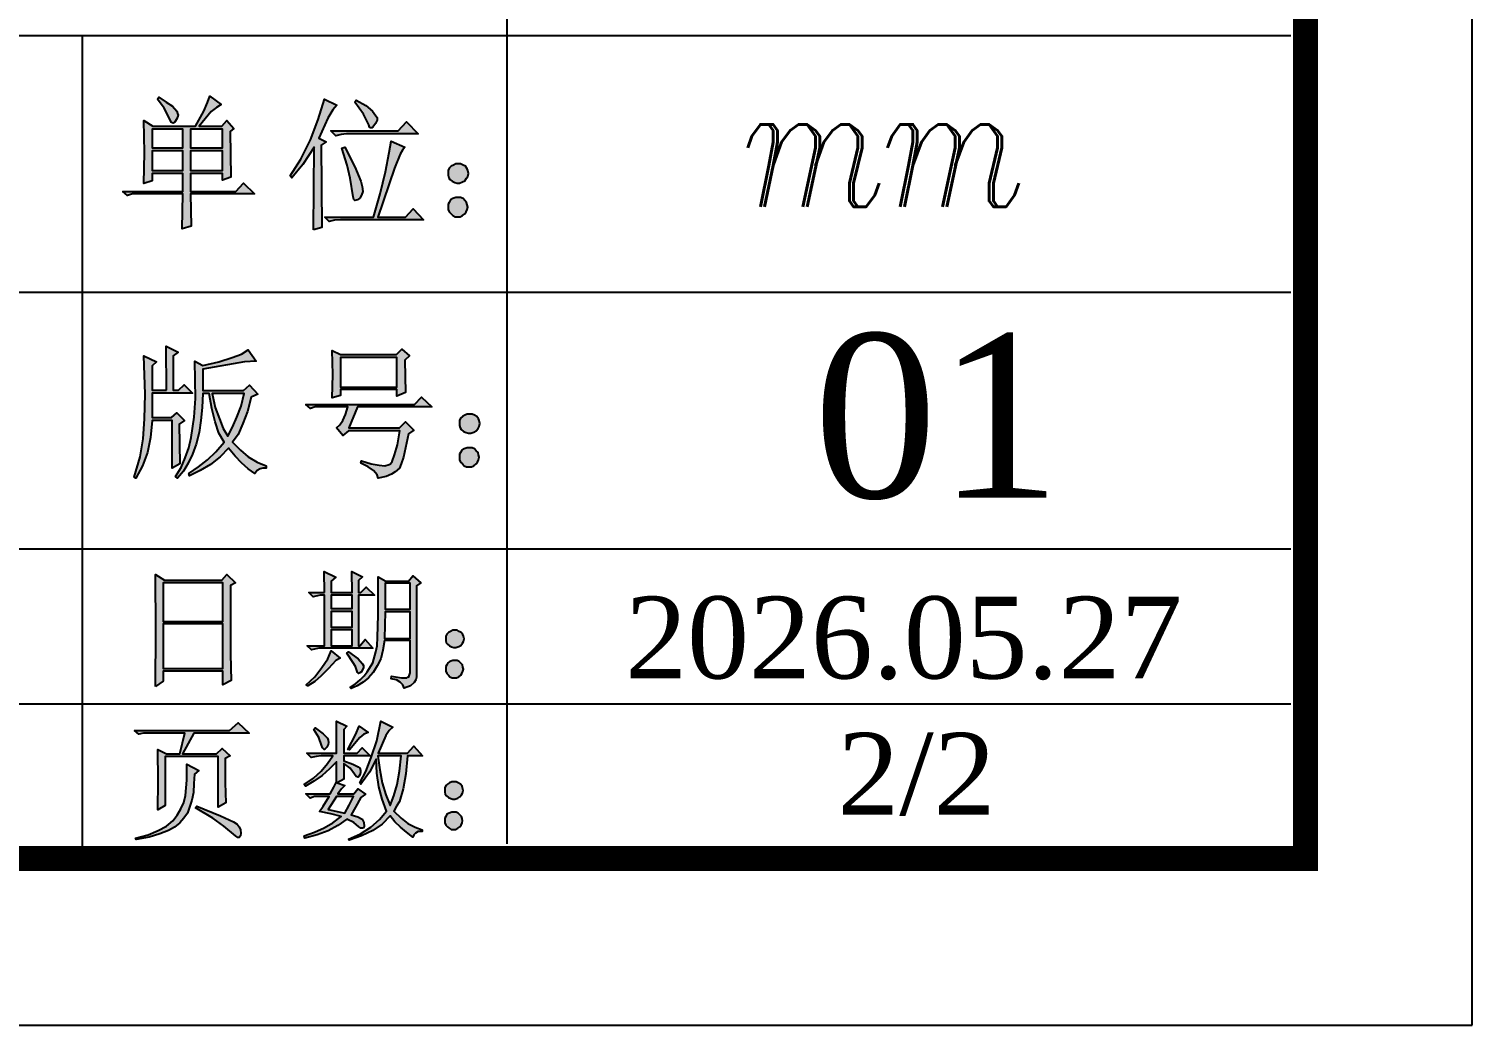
# Model space of a CAD drawing. Header units: inches. Extents: x 782 to 1065, y -130 to 27.
# Drawn here: x 1049.85 to 1064.74, y -129.82 to -119.54 of the extents above; entities that cross this region are included whole.
import ezdxf

# ---------------------------------------------------------------- set-up
doc = ezdxf.new("R2010")
doc.units = ezdxf.units.IN
doc.header["$LTSCALE"] = 3
doc.header["$MEASUREMENT"] = 0
doc.layers.add('K', color=92, linetype='Continuous')
doc.styles.add('ITALICC', font='italicc', dxfattribs={"width": 0.8, "height": 1})
doc.styles.get("Standard").update_dxf_attribs({"font": 'romant.shx'})

msp = doc.modelspace()

# ---------------------------------------------------------------- hatches: boundary and pattern name
at = {"layer": 'K'}
h = msp.add_hatch(color=256, dxfattribs=at)
h.paths.add_polyline_path([(1051.176, -120.266), (1051.189, -120.247), (1051.263, -120.297), (1051.331, -120.34), (1051.375, -120.39), (1051.381, -120.415), (1051.387, -120.433), (1051.375, -120.47), (1051.35, -120.508), (1051.338, -120.514), (1051.319, -120.508), (1051.307, -120.483), (1051.288, -120.446), (1051.245, -120.359)], flags=17)
h.paths.add_polyline_path([(1051.517, -120.799), (1051.517, -121.003), (1051.846, -121.003), (1051.846, -120.799)], flags=16)
h.paths.add_polyline_path([(1051.121, -120.799), (1051.121, -121.003), (1051.437, -121.003), (1051.437, -120.799)], flags=16)
h.paths.add_polyline_path([(1051.517, -121.245), (1051.523, -121.579), (1051.43, -121.604), (1051.437, -121.245), (1050.916, -121.245), (1050.867, -121.263), (1050.817, -121.22), (1051.437, -121.22), (1051.437, -121.034), (1051.121, -121.034), (1051.121, -121.109), (1051.034, -121.139), (1051.04, -120.817), (1051.034, -120.489), (1051.127, -120.545), (1051.567, -120.545), (1051.653, -120.39), (1051.691, -120.303), (1051.715, -120.235), (1051.833, -120.322), (1051.784, -120.353), (1051.728, -120.396), (1051.604, -120.545), (1051.839, -120.545), (1051.889, -120.489), (1051.963, -120.57), (1051.926, -120.601), (1051.932, -121.071), (1051.846, -121.102), (1051.846, -121.034), (1051.517, -121.034), (1051.517, -121.22), (1051.982, -121.22), (1052.062, -121.133), (1052.174, -121.245)])
h.paths.add_polyline_path([(1051.517, -120.576), (1051.517, -120.768), (1051.846, -120.768), (1051.846, -120.576)], flags=16)
h.paths.add_polyline_path([(1051.121, -120.576), (1051.121, -120.768), (1051.437, -120.768), (1051.437, -120.576)], flags=16)
h = msp.add_hatch(color=256, dxfattribs=at)
h.paths.add_polyline_path([(1053.212, -120.297), (1053.225, -120.278), (1053.324, -120.334), (1053.392, -120.39), (1053.429, -120.439), (1053.441, -120.458), (1053.441, -120.483), (1053.423, -120.52), (1053.398, -120.557), (1053.386, -120.563), (1053.373, -120.563), (1053.361, -120.557), (1053.355, -120.532), (1053.33, -120.483), (1053.299, -120.421)])
h.paths.add_polyline_path([(1054.383, -121.034), (1054.377, -121.003), (1054.371, -120.985), (1054.352, -120.96), (1054.327, -120.947), (1054.302, -120.935), (1054.278, -120.935), (1054.253, -120.935), (1054.228, -120.947), (1054.203, -120.96), (1054.185, -120.978), (1054.172, -121.003), (1054.172, -121.028), (1054.172, -121.053), (1054.179, -121.078), (1054.191, -121.096), (1054.216, -121.115), (1054.241, -121.127), (1054.265, -121.133), (1054.29, -121.133), (1054.321, -121.121), (1054.346, -121.109), (1054.364, -121.084), (1054.377, -121.065)])
h.paths.add_polyline_path([(1054.377, -121.381), (1054.371, -121.356), (1054.364, -121.332), (1054.346, -121.313), (1054.327, -121.294), (1054.302, -121.282), (1054.278, -121.282), (1054.253, -121.282), (1054.222, -121.294), (1054.197, -121.307), (1054.185, -121.332), (1054.172, -121.35), (1054.172, -121.381), (1054.172, -121.406), (1054.185, -121.431), (1054.203, -121.449), (1054.222, -121.468), (1054.247, -121.48), (1054.271, -121.48), (1054.296, -121.48), (1054.321, -121.468), (1054.346, -121.449), (1054.358, -121.431), (1054.371, -121.406)])
h.paths.add_polyline_path([(1053.584, -120.7), (1053.726, -120.762), (1053.702, -120.793), (1053.677, -120.836), (1053.621, -120.978), (1053.448, -121.486), (1053.733, -121.486), (1053.813, -121.4), (1053.918, -121.511), (1053.063, -121.511), (1053.002, -121.517), (1052.946, -121.53), (1052.902, -121.486), (1053.404, -121.486), (1053.472, -121.245), (1053.528, -121.016), (1053.565, -120.817)])
h.paths.add_polyline_path([(1053.076, -120.774), (1053.107, -120.762), (1053.212, -120.966), (1053.274, -121.115), (1053.287, -121.17), (1053.293, -121.22), (1053.28, -121.257), (1053.262, -121.288), (1053.237, -121.307), (1053.212, -121.313), (1053.2, -121.301), (1053.194, -121.276), (1053.163, -121.084), (1053.132, -120.947)], flags=17)
h.paths.add_polyline_path([(1052.964, -120.594), (1053.658, -120.594), (1053.745, -120.501), (1053.863, -120.625), (1053.125, -120.625), (1053.07, -120.632), (1053.014, -120.644)])
h.paths.add_polyline_path([(1052.785, -121.616), (1052.791, -120.762), (1052.673, -120.941), (1052.562, -121.078), (1052.543, -121.059), (1052.655, -120.885), (1052.754, -120.687), (1052.834, -120.477), (1052.896, -120.266), (1053.026, -120.328), (1052.983, -120.378), (1052.933, -120.464), (1052.84, -120.669), (1052.915, -120.706), (1052.865, -120.743), (1052.871, -121.592)])
h = msp.add_hatch(color=256, dxfattribs=at)
h.paths.add_polyline_path([(1051.74, -123.306), (1051.771, -123.449), (1051.814, -123.567), (1051.851, -123.666), (1051.901, -123.746), (1051.95, -123.653), (1051.994, -123.548), (1052.037, -123.437), (1052.068, -123.306)], flags=16)
h.paths.add_polyline_path([(1051.269, -123.269), (1051.263, -122.817), (1051.387, -122.879), (1051.337, -122.916), (1051.337, -123.269), (1051.393, -123.269), (1051.449, -123.214), (1051.535, -123.3), (1051.12, -123.3), (1051.12, -123.554), (1051.319, -123.554), (1051.374, -123.505), (1051.455, -123.585), (1051.399, -123.622), (1051.405, -124.031), (1051.325, -124.075), (1051.325, -123.585), (1051.12, -123.585), (1051.102, -123.759), (1051.071, -123.914), (1051.021, -124.05), (1050.953, -124.18), (1050.934, -124.168), (1050.996, -123.957), (1051.027, -123.771), (1051.04, -123.567), (1051.046, -123.313), (1051.034, -122.916), (1051.164, -122.978), (1051.12, -123.021), (1051.12, -123.269)])
h.paths.add_polyline_path([(1052.142, -123.344), (1052.105, -123.492), (1052.056, -123.616), (1052.006, -123.728), (1051.95, -123.808), (1052.031, -123.889), (1052.111, -123.957), (1052.204, -124.013), (1052.297, -124.05), (1052.297, -124.075), (1052.26, -124.075), (1052.235, -124.081), (1052.204, -124.099), (1052.18, -124.13), (1052.111, -124.081), (1052.043, -124.019), (1051.975, -123.951), (1051.907, -123.87), (1051.82, -123.957), (1051.721, -124.037), (1051.616, -124.099), (1051.504, -124.155), (1051.498, -124.13), (1051.597, -124.062), (1051.69, -123.988), (1051.777, -123.907), (1051.864, -123.808), (1051.808, -123.715), (1051.771, -123.598), (1051.734, -123.461), (1051.709, -123.306), (1051.641, -123.306), (1051.634, -123.449), (1051.622, -123.585), (1051.603, -123.709), (1051.573, -123.827), (1051.535, -123.932), (1051.492, -124.025), (1051.442, -124.106), (1051.38, -124.18), (1051.362, -124.161), (1051.418, -124.068), (1051.461, -123.969), (1051.498, -123.864), (1051.523, -123.759), (1051.554, -123.548), (1051.566, -123.356), (1051.56, -122.972), (1051.641, -123.015), (1051.808, -122.978), (1051.944, -122.935), (1052.043, -122.898), (1052.111, -122.854), (1052.192, -122.972), (1052.074, -122.978), (1051.641, -123.052), (1051.641, -123.275), (1052.062, -123.275), (1052.124, -123.22), (1052.211, -123.313)])
h = msp.add_hatch(color=256, dxfattribs=at)
h.paths.add_polyline_path([(1054.5, -123.616), (1054.494, -123.585), (1054.488, -123.567), (1054.469, -123.542), (1054.445, -123.529), (1054.42, -123.517), (1054.395, -123.517), (1054.37, -123.517), (1054.345, -123.529), (1054.321, -123.542), (1054.302, -123.56), (1054.29, -123.585), (1054.29, -123.61), (1054.29, -123.635), (1054.296, -123.66), (1054.308, -123.678), (1054.333, -123.697), (1054.358, -123.709), (1054.383, -123.715), (1054.407, -123.715), (1054.438, -123.703), (1054.463, -123.691), (1054.482, -123.666), (1054.494, -123.647)])
h.paths.add_polyline_path([(1054.494, -123.963), (1054.488, -123.938), (1054.482, -123.914), (1054.463, -123.895), (1054.445, -123.876), (1054.42, -123.864), (1054.395, -123.864), (1054.37, -123.864), (1054.339, -123.876), (1054.314, -123.889), (1054.302, -123.914), (1054.29, -123.932), (1054.29, -123.963), (1054.29, -123.988), (1054.302, -124.013), (1054.321, -124.031), (1054.339, -124.05), (1054.364, -124.062), (1054.389, -124.062), (1054.414, -124.062), (1054.438, -124.05), (1054.463, -124.031), (1054.475, -124.013), (1054.488, -123.988)])
h.paths.add_polyline_path([(1053.063, -122.935), (1053.063, -123.238), (1053.645, -123.238), (1053.645, -122.935)], flags=16)
h.paths.add_polyline_path([(1053.763, -123.722), (1053.714, -123.963), (1053.689, -124.031), (1053.67, -124.075), (1053.627, -124.112), (1053.59, -124.137), (1053.534, -124.161), (1053.453, -124.18), (1053.441, -124.143), (1053.404, -124.099), (1053.348, -124.062), (1053.274, -124.025), (1053.28, -124), (1053.379, -124.031), (1053.46, -124.044), (1053.521, -124.05), (1053.565, -124.037), (1053.577, -124.031), (1053.596, -124.006), (1053.621, -123.938), (1053.652, -123.833), (1053.676, -123.691), (1053.144, -123.691), (1053.088, -123.74), (1053.02, -123.66), (1053.057, -123.629), (1053.088, -123.585), (1053.113, -123.523), (1053.137, -123.443), (1052.803, -123.443), (1052.753, -123.461), (1052.704, -123.418), (1053.825, -123.418), (1053.899, -123.344), (1054.005, -123.443), (1053.237, -123.443), (1053.15, -123.66), (1053.67, -123.66), (1053.732, -123.598), (1053.819, -123.684)])
h.paths.add_polyline_path([(1053.726, -122.96), (1053.732, -123.294), (1053.645, -123.331), (1053.645, -123.263), (1053.063, -123.263), (1053.063, -123.325), (1052.976, -123.35), (1052.983, -123.108), (1052.976, -122.86), (1053.063, -122.904), (1053.639, -122.904), (1053.695, -122.848), (1053.775, -122.916)])
h = msp.add_hatch(color=256, dxfattribs=at)
h.paths.add_polyline_path([(1051.232, -125.258), (1051.232, -125.659), (1051.85, -125.659), (1051.85, -125.258)], flags=16)
h.paths.add_polyline_path([(1051.153, -126.328), (1051.159, -125.754), (1051.153, -125.174), (1051.248, -125.23), (1051.839, -125.23), (1051.889, -125.174), (1051.979, -125.258), (1051.928, -125.286), (1051.928, -125.994), (1051.934, -126.267), (1051.85, -126.312), (1051.85, -126.172), (1051.232, -126.172), (1051.232, -126.272)])
h.paths.add_polyline_path([(1051.232, -125.681), (1051.232, -126.144), (1051.85, -126.144), (1051.85, -125.681)], flags=16)
h = msp.add_hatch(color=256, dxfattribs=at)
h.paths.add_polyline_path([(1053.523, -125.559), (1053.518, -125.832), (1053.78, -125.832), (1053.78, -125.559)], flags=16)
h.paths.add_polyline_path([(1053.523, -125.263), (1053.523, -125.531), (1053.78, -125.531), (1053.78, -125.263)], flags=16)
h.paths.add_polyline_path([(1052.966, -125.553), (1052.966, -125.715), (1053.183, -125.715), (1053.183, -125.553)], flags=16)
h.paths.add_polyline_path([(1052.966, -125.386), (1052.966, -125.525), (1053.183, -125.525), (1053.183, -125.386)], flags=17)
h.paths.add_polyline_path([(1054.332, -126.15), (1054.326, -126.128), (1054.321, -126.105), (1054.304, -126.088), (1054.287, -126.072), (1054.265, -126.061), (1054.243, -126.061), (1054.22, -126.061), (1054.192, -126.072), (1054.17, -126.083), (1054.159, -126.105), (1054.148, -126.122), (1054.148, -126.15), (1054.148, -126.172), (1054.159, -126.194), (1054.176, -126.211), (1054.192, -126.228), (1054.215, -126.239), (1054.237, -126.239), (1054.259, -126.239), (1054.282, -126.228), (1054.304, -126.211), (1054.315, -126.194), (1054.326, -126.172)])
h.paths.add_polyline_path([(1053.144, -125.971), (1053.245, -126.044), (1053.289, -126.094), (1053.3, -126.111), (1053.3, -126.133), (1053.278, -126.178), (1053.261, -126.189), (1053.25, -126.194), (1053.239, -126.183), (1053.228, -126.155), (1053.217, -126.122), (1053.194, -126.083), (1053.127, -125.983)])
h.paths.add_polyline_path([(1054.337, -125.838), (1054.332, -125.81), (1054.326, -125.793), (1054.309, -125.771), (1054.287, -125.76), (1054.265, -125.748), (1054.243, -125.748), (1054.22, -125.748), (1054.198, -125.76), (1054.176, -125.771), (1054.159, -125.787), (1054.148, -125.81), (1054.148, -125.832), (1054.148, -125.854), (1054.153, -125.877), (1054.165, -125.893), (1054.187, -125.91), (1054.209, -125.921), (1054.231, -125.927), (1054.254, -125.927), (1054.282, -125.916), (1054.304, -125.905), (1054.321, -125.882), (1054.332, -125.865)])
h.paths.add_polyline_path([(1053.59, -126.222), (1053.691, -126.239), (1053.746, -126.239), (1053.758, -126.233), (1053.769, -126.228), (1053.78, -126.189), (1053.78, -125.854), (1053.518, -125.854), (1053.501, -125.955), (1053.479, -126.044), (1053.44, -126.116), (1053.401, -126.183), (1053.351, -126.239), (1053.295, -126.284), (1053.233, -126.323), (1053.172, -126.351), (1053.161, -126.339), (1053.217, -126.3), (1053.267, -126.261), (1053.306, -126.217), (1053.339, -126.178), (1053.395, -126.083), (1053.429, -125.971), (1053.44, -125.91), (1053.445, -125.821), (1053.451, -125.592), (1053.451, -125.196), (1053.529, -125.241), (1053.763, -125.241), (1053.808, -125.185), (1053.891, -125.258), (1053.847, -125.291), (1053.847, -126.233), (1053.841, -126.261), (1053.824, -126.289), (1053.785, -126.323), (1053.718, -126.345), (1053.707, -126.312), (1053.679, -126.284), (1053.64, -126.261), (1053.585, -126.25)])
h.paths.add_polyline_path([(1052.966, -125.743), (1052.966, -125.91), (1053.183, -125.91), (1053.183, -125.743)], flags=16)
h.paths.add_polyline_path([(1052.966, -125.96), (1053.061, -126.038), (1053.016, -126.061), (1052.938, -126.144), (1052.865, -126.217), (1052.799, -126.278), (1052.726, -126.323), (1052.709, -126.312), (1052.799, -126.228), (1052.871, -126.133), (1052.932, -126.044)])
h.paths.add_polyline_path([(1052.899, -125.358), (1052.893, -125.141), (1053.016, -125.202), (1052.966, -125.241), (1052.966, -125.358), (1053.183, -125.358), (1053.178, -125.141), (1053.289, -125.196), (1053.25, -125.235), (1053.25, -125.358), (1053.272, -125.358), (1053.328, -125.302), (1053.412, -125.386), (1053.25, -125.386), (1053.25, -125.91), (1053.261, -125.91), (1053.317, -125.843), (1053.395, -125.932), (1052.838, -125.932), (1052.765, -125.949), (1052.72, -125.91), (1052.899, -125.91), (1052.899, -125.386), (1052.854, -125.386), (1052.782, -125.403), (1052.737, -125.358)])
h = msp.add_hatch(color=256, dxfattribs=at)
h.paths.add_polyline_path([(1051.579, -127.564), (1051.824, -127.664), (1051.958, -127.725), (1051.997, -127.748), (1052.019, -127.776), (1052.03, -127.809), (1052.036, -127.842), (1052.03, -127.87), (1052.019, -127.887), (1052.003, -127.887), (1051.98, -127.87), (1051.858, -127.77), (1051.746, -127.686), (1051.568, -127.58)])
h.paths.add_polyline_path([(1051.478, -127.129), (1051.601, -127.196), (1051.557, -127.235), (1051.551, -127.33), (1051.545, -127.424), (1051.529, -127.502), (1051.506, -127.575), (1051.484, -127.636), (1051.445, -127.686), (1051.406, -127.737), (1051.35, -127.781), (1051.289, -127.815), (1051.2, -127.848), (1051.088, -127.882), (1050.954, -127.909), (1050.949, -127.893), (1051.077, -127.859), (1051.183, -127.815), (1051.267, -127.77), (1051.334, -127.714), (1051.378, -127.658), (1051.417, -127.592), (1051.445, -127.525), (1051.462, -127.452), (1051.478, -127.296)])
h.paths.add_polyline_path([(1050.938, -126.783), (1051.919, -126.783), (1052.008, -126.705), (1052.12, -126.811), (1051.551, -126.811), (1051.434, -127.023), (1051.785, -127.023), (1051.841, -126.967), (1051.925, -127.045), (1051.874, -127.073), (1051.874, -127.324), (1051.88, -127.53), (1051.802, -127.575), (1051.802, -127.051), (1051.255, -127.051), (1051.255, -127.558), (1051.177, -127.603), (1051.183, -127.307), (1051.177, -126.978), (1051.267, -127.023), (1051.406, -127.023), (1051.456, -126.811), (1051.088, -126.811), (1051.032, -126.811), (1050.982, -126.822)])
h = msp.add_hatch(color=256, dxfattribs=at)
h.paths.add_polyline_path([(1054.328, -127.402), (1054.322, -127.374), (1054.317, -127.357), (1054.3, -127.335), (1054.278, -127.324), (1054.255, -127.313), (1054.233, -127.313), (1054.211, -127.313), (1054.188, -127.324), (1054.166, -127.335), (1054.149, -127.352), (1054.138, -127.374), (1054.138, -127.396), (1054.138, -127.419), (1054.144, -127.441), (1054.155, -127.458), (1054.177, -127.474), (1054.2, -127.486), (1054.222, -127.491), (1054.244, -127.491), (1054.272, -127.48), (1054.294, -127.469), (1054.311, -127.447), (1054.322, -127.43)])
h.paths.add_polyline_path([(1054.322, -127.714), (1054.317, -127.692), (1054.311, -127.67), (1054.294, -127.653), (1054.278, -127.636), (1054.255, -127.625), (1054.233, -127.625), (1054.211, -127.625), (1054.183, -127.636), (1054.161, -127.647), (1054.149, -127.67), (1054.138, -127.686), (1054.138, -127.714), (1054.138, -127.737), (1054.149, -127.759), (1054.166, -127.776), (1054.183, -127.792), (1054.205, -127.803), (1054.227, -127.803), (1054.25, -127.803), (1054.272, -127.792), (1054.294, -127.776), (1054.306, -127.759), (1054.317, -127.737)])
h.paths.add_polyline_path([(1053.48, -126.688), (1053.603, -126.75), (1053.564, -126.783), (1053.531, -126.833), (1053.452, -127.017), (1053.754, -127.017), (1053.82, -126.945), (1053.91, -127.045), (1053.754, -127.045), (1053.737, -127.229), (1053.709, -127.385), (1053.67, -127.514), (1053.642, -127.564), (1053.614, -127.614), (1053.687, -127.686), (1053.759, -127.742), (1053.832, -127.781), (1053.904, -127.809), (1053.904, -127.826), (1053.865, -127.826), (1053.837, -127.842), (1053.82, -127.859), (1053.809, -127.882), (1053.742, -127.831), (1053.681, -127.781), (1053.625, -127.725), (1053.575, -127.664), (1053.492, -127.748), (1053.397, -127.815), (1053.28, -127.87), (1053.151, -127.915), (1053.146, -127.904), (1053.269, -127.848), (1053.374, -127.781), (1053.464, -127.703), (1053.536, -127.614), (1053.492, -127.491), (1053.458, -127.363), (1053.436, -127.224), (1053.43, -127.079), (1053.363, -127.212), (1053.274, -127.335), (1053.263, -127.324), (1053.324, -127.207), (1053.38, -127.062), (1053.436, -126.889)])
h.paths.add_polyline_path([(1053.447, -127.045), (1053.469, -127.19), (1053.492, -127.324), (1053.531, -127.447), (1053.575, -127.558), (1053.614, -127.458), (1053.648, -127.341), (1053.67, -127.201), (1053.687, -127.045)], flags=17)
h.paths.add_polyline_path([(1053.257, -126.739), (1053.347, -126.805), (1053.302, -126.822), (1053.263, -126.856), (1053.157, -126.984), (1053.14, -126.978), (1053.218, -126.828)], flags=17)
h.paths.add_polyline_path([(1052.8, -126.755), (1052.884, -126.817), (1052.928, -126.861), (1052.934, -126.884), (1052.94, -126.906), (1052.934, -126.928), (1052.923, -126.956), (1052.906, -126.973), (1052.895, -126.978), (1052.878, -126.962), (1052.867, -126.934), (1052.839, -126.856), (1052.789, -126.772)], flags=17)
h.paths.add_polyline_path([(1053.023, -126.688), (1053.129, -126.739), (1053.096, -126.772), (1053.096, -127.017), (1053.235, -127.017), (1053.285, -126.962), (1053.369, -127.045), (1053.096, -127.045), (1053.096, -127.095), (1053.19, -127.129), (1053.246, -127.157), (1053.263, -127.173), (1053.269, -127.196), (1053.269, -127.218), (1053.263, -127.24), (1053.252, -127.257), (1053.241, -127.263), (1053.224, -127.257), (1053.207, -127.235), (1053.163, -127.173), (1053.096, -127.123), (1053.096, -127.285), (1053.029, -127.324), (1053.107, -127.352), (1053.073, -127.385), (1053.034, -127.435), (1053.202, -127.435), (1053.241, -127.385), (1053.319, -127.441), (1053.274, -127.474), (1053.218, -127.575), (1053.174, -127.653), (1053.241, -127.675), (1053.285, -127.698), (1053.302, -127.731), (1053.308, -127.77), (1053.302, -127.787), (1053.291, -127.792), (1053.274, -127.792), (1053.252, -127.776), (1053.202, -127.731), (1053.129, -127.698), (1053.034, -127.764), (1052.934, -127.82), (1052.822, -127.859), (1052.694, -127.893), (1052.689, -127.87), (1052.795, -127.831), (1052.895, -127.787), (1052.984, -127.737), (1053.068, -127.67), (1052.962, -127.642), (1052.845, -127.619), (1052.884, -127.564), (1052.945, -127.463), (1052.795, -127.463), (1052.75, -127.48), (1052.705, -127.435), (1052.956, -127.435), (1052.995, -127.369), (1053.018, -127.318), (1053.023, -127.324), (1053.023, -127.107), (1052.951, -127.179), (1052.873, -127.246), (1052.789, -127.307), (1052.7, -127.357), (1052.689, -127.341), (1052.783, -127.274), (1052.862, -127.201), (1052.928, -127.123), (1052.984, -127.045), (1052.862, -127.045), (1052.811, -127.051), (1052.761, -127.062), (1052.717, -127.017), (1053.023, -127.017)])
h.paths.add_polyline_path([(1053.023, -127.463), (1052.934, -127.597), (1053.107, -127.636), (1053.151, -127.553), (1053.196, -127.463)], flags=16)

# ---------------------------------------------------------------- linework, layer by layer
msp.add_lwpolyline([(926.737, -129.824), (1064.737, -129.824), (1064.737, -32.181), (926.737, -32.181)], close=True, dxfattribs=at)
msp.add_lwpolyline([(926.737, -129.824), (1064.737, -129.824), (1064.737, -32.181), (926.737, -32.181)], close=True, dxfattribs=at)
at = {"layer": 'K', "const_width": 0.258}
msp.add_lwpolyline([(1063.018, -128.104), (1063.018, -33.901), (928.456, -33.901), (928.456, -128.104)], close=True, dxfattribs=at)
at = {"layer": 'K', "linetype": 'ByBlock'}
for points in [[(1054.782, -127.953), (1054.782, -114.438)], [(1023.017, -119.61), (1031.69, -119.61), (1062.867, -119.61)], [(1050.401, -127.974), (1050.401, -119.61)], [(1023.017, -122.258), (1031.69, -122.258), (1062.867, -122.258)], [(1023.071, -124.907), (1062.867, -124.907)], [(1023.071, -126.506), (1062.867, -126.506)]]:
    msp.add_lwpolyline(points, dxfattribs=at)
for points in [[(1051.517, -121.245), (1051.517, -121.245), (1051.523, -121.579), (1051.43, -121.604), (1051.437, -121.245), (1050.916, -121.245), (1050.867, -121.263), (1050.817, -121.22), (1051.437, -121.22), (1051.437, -121.034), (1051.121, -121.034), (1051.121, -121.109), (1051.034, -121.139), (1051.04, -120.817), (1051.034, -120.489), (1051.127, -120.545), (1051.567, -120.545), (1051.653, -120.39), (1051.691, -120.303), (1051.715, -120.235), (1051.833, -120.322), (1051.784, -120.353), (1051.728, -120.396), (1051.604, -120.545), (1051.839, -120.545), (1051.889, -120.489), (1051.963, -120.57), (1051.926, -120.601), (1051.932, -121.071), (1051.846, -121.102), (1051.846, -121.034), (1051.517, -121.034), (1051.517, -121.22), (1051.982, -121.22), (1052.062, -121.133), (1052.174, -121.245)], [(1051.176, -120.266), (1051.176, -120.266), (1051.189, -120.247), (1051.263, -120.297), (1051.331, -120.34), (1051.375, -120.39), (1051.381, -120.415), (1051.387, -120.433), (1051.375, -120.47), (1051.35, -120.508), (1051.338, -120.514), (1051.319, -120.508), (1051.307, -120.483), (1051.288, -120.446), (1051.245, -120.359)], [(1052.785, -121.616), (1052.785, -121.616), (1052.791, -120.762), (1052.673, -120.941), (1052.562, -121.078), (1052.543, -121.059), (1052.655, -120.885), (1052.754, -120.687), (1052.834, -120.477), (1052.896, -120.266), (1053.026, -120.328), (1052.983, -120.378), (1052.933, -120.464), (1052.84, -120.669), (1052.915, -120.706), (1052.865, -120.743), (1052.871, -121.592)], [(1053.212, -120.297), (1053.212, -120.297), (1053.225, -120.278), (1053.324, -120.334), (1053.392, -120.39), (1053.429, -120.439), (1053.441, -120.458), (1053.441, -120.483), (1053.423, -120.52), (1053.398, -120.557), (1053.386, -120.563), (1053.373, -120.563), (1053.361, -120.557), (1053.355, -120.532), (1053.33, -120.483), (1053.299, -120.421)], [(1051.121, -120.576), (1051.121, -120.576), (1051.121, -120.768), (1051.437, -120.768), (1051.437, -120.576)], [(1051.517, -120.576), (1051.517, -120.576), (1051.517, -120.768), (1051.846, -120.768), (1051.846, -120.576)], [(1052.964, -120.594), (1052.964, -120.594), (1053.658, -120.594), (1053.745, -120.501), (1053.863, -120.625), (1053.125, -120.625), (1053.07, -120.632), (1053.014, -120.644)], [(1053.584, -120.7), (1053.584, -120.7), (1053.726, -120.762), (1053.702, -120.793), (1053.677, -120.836), (1053.621, -120.978), (1053.448, -121.486), (1053.733, -121.486), (1053.813, -121.4), (1053.918, -121.511), (1053.063, -121.511), (1053.002, -121.517), (1052.946, -121.53), (1052.902, -121.486), (1053.404, -121.486), (1053.472, -121.245), (1053.528, -121.016), (1053.565, -120.817)], [(1051.121, -120.799), (1051.121, -120.799), (1051.121, -121.003), (1051.437, -121.003), (1051.437, -120.799)], [(1051.517, -120.799), (1051.517, -120.799), (1051.517, -121.003), (1051.846, -121.003), (1051.846, -120.799)], [(1053.076, -120.774), (1053.076, -120.774), (1053.107, -120.762), (1053.212, -120.966), (1053.274, -121.115), (1053.287, -121.17), (1053.293, -121.22), (1053.28, -121.257), (1053.262, -121.288), (1053.237, -121.307), (1053.212, -121.313), (1053.2, -121.301), (1053.194, -121.276), (1053.163, -121.084), (1053.132, -120.947)], [(1054.383, -121.034), (1054.383, -121.034), (1054.377, -121.003), (1054.371, -120.985), (1054.352, -120.96), (1054.327, -120.947), (1054.302, -120.935), (1054.278, -120.935), (1054.253, -120.935), (1054.228, -120.947), (1054.203, -120.96), (1054.185, -120.978), (1054.172, -121.003), (1054.172, -121.028), (1054.172, -121.053), (1054.179, -121.078), (1054.191, -121.096), (1054.216, -121.115), (1054.241, -121.127), (1054.265, -121.133), (1054.29, -121.133), (1054.321, -121.121), (1054.346, -121.109), (1054.364, -121.084), (1054.377, -121.065)], [(1054.377, -121.381), (1054.377, -121.381), (1054.371, -121.356), (1054.364, -121.332), (1054.346, -121.313), (1054.327, -121.294), (1054.302, -121.282), (1054.278, -121.282), (1054.253, -121.282), (1054.222, -121.294), (1054.197, -121.307), (1054.185, -121.332), (1054.172, -121.35), (1054.172, -121.381), (1054.172, -121.406), (1054.185, -121.431), (1054.203, -121.449), (1054.222, -121.468), (1054.247, -121.48), (1054.271, -121.48), (1054.296, -121.48), (1054.321, -121.468), (1054.346, -121.449), (1054.358, -121.431), (1054.371, -121.406)], [(1051.269, -123.269), (1051.269, -123.269), (1051.263, -122.817), (1051.387, -122.879), (1051.337, -122.916), (1051.337, -123.269), (1051.393, -123.269), (1051.449, -123.214), (1051.535, -123.3), (1051.12, -123.3), (1051.12, -123.554), (1051.319, -123.554), (1051.374, -123.505), (1051.455, -123.585), (1051.399, -123.622), (1051.405, -124.031), (1051.325, -124.075), (1051.325, -123.585), (1051.12, -123.585), (1051.102, -123.759), (1051.071, -123.914), (1051.021, -124.05), (1050.953, -124.18), (1050.934, -124.168), (1050.996, -123.957), (1051.027, -123.771), (1051.04, -123.567), (1051.046, -123.313), (1051.034, -122.916), (1051.164, -122.978), (1051.12, -123.021), (1051.12, -123.269)], [(1052.142, -123.344), (1052.142, -123.344), (1052.105, -123.492), (1052.056, -123.616), (1052.006, -123.728), (1051.95, -123.808), (1052.031, -123.889), (1052.111, -123.957), (1052.204, -124.013), (1052.297, -124.05), (1052.297, -124.075), (1052.26, -124.075), (1052.235, -124.081), (1052.204, -124.099), (1052.18, -124.13), (1052.111, -124.081), (1052.043, -124.019), (1051.975, -123.951), (1051.907, -123.87), (1051.82, -123.957), (1051.721, -124.037), (1051.616, -124.099), (1051.504, -124.155), (1051.498, -124.13), (1051.597, -124.062), (1051.69, -123.988), (1051.777, -123.907), (1051.864, -123.808), (1051.808, -123.715), (1051.771, -123.598), (1051.734, -123.461), (1051.709, -123.306), (1051.641, -123.306), (1051.634, -123.449), (1051.622, -123.585), (1051.603, -123.709), (1051.573, -123.827), (1051.535, -123.932), (1051.492, -124.025), (1051.442, -124.106), (1051.38, -124.18), (1051.362, -124.161), (1051.418, -124.068), (1051.461, -123.969), (1051.498, -123.864), (1051.523, -123.759), (1051.554, -123.548), (1051.566, -123.356), (1051.56, -122.972), (1051.641, -123.015), (1051.808, -122.978), (1051.944, -122.935), (1052.043, -122.898), (1052.111, -122.854), (1052.192, -122.972), (1052.074, -122.978), (1051.641, -123.052), (1051.641, -123.275), (1052.062, -123.275), (1052.124, -123.22), (1052.211, -123.313)], [(1053.726, -122.96), (1053.726, -122.96), (1053.732, -123.294), (1053.645, -123.331), (1053.645, -123.263), (1053.063, -123.263), (1053.063, -123.325), (1052.976, -123.35), (1052.983, -123.108), (1052.976, -122.86), (1053.063, -122.904), (1053.639, -122.904), (1053.695, -122.848), (1053.775, -122.916)], [(1053.063, -122.935), (1053.063, -122.935), (1053.063, -123.238), (1053.645, -123.238), (1053.645, -122.935)], [(1051.74, -123.306), (1051.74, -123.306), (1051.771, -123.449), (1051.814, -123.567), (1051.851, -123.666), (1051.901, -123.746), (1051.95, -123.653), (1051.994, -123.548), (1052.037, -123.437), (1052.068, -123.306)], [(1053.763, -123.722), (1053.763, -123.722), (1053.714, -123.963), (1053.689, -124.031), (1053.67, -124.075), (1053.627, -124.112), (1053.59, -124.137), (1053.534, -124.161), (1053.453, -124.18), (1053.441, -124.143), (1053.404, -124.099), (1053.348, -124.062), (1053.274, -124.025), (1053.28, -124), (1053.379, -124.031), (1053.46, -124.044), (1053.521, -124.05), (1053.565, -124.037), (1053.577, -124.031), (1053.596, -124.006), (1053.621, -123.938), (1053.652, -123.833), (1053.676, -123.691), (1053.144, -123.691), (1053.088, -123.74), (1053.02, -123.66), (1053.057, -123.629), (1053.088, -123.585), (1053.113, -123.523), (1053.137, -123.443), (1052.803, -123.443), (1052.753, -123.461), (1052.704, -123.418), (1053.825, -123.418), (1053.899, -123.344), (1054.005, -123.443), (1053.237, -123.443), (1053.15, -123.66), (1053.67, -123.66), (1053.732, -123.598), (1053.819, -123.684)], [(1054.5, -123.616), (1054.5, -123.616), (1054.494, -123.585), (1054.488, -123.567), (1054.469, -123.542), (1054.445, -123.529), (1054.42, -123.517), (1054.395, -123.517), (1054.37, -123.517), (1054.345, -123.529), (1054.321, -123.542), (1054.302, -123.56), (1054.29, -123.585), (1054.29, -123.61), (1054.29, -123.635), (1054.296, -123.66), (1054.308, -123.678), (1054.333, -123.697), (1054.358, -123.709), (1054.383, -123.715), (1054.407, -123.715), (1054.438, -123.703), (1054.463, -123.691), (1054.482, -123.666), (1054.494, -123.647)], [(1054.494, -123.963), (1054.494, -123.963), (1054.488, -123.938), (1054.482, -123.914), (1054.463, -123.895), (1054.445, -123.876), (1054.42, -123.864), (1054.395, -123.864), (1054.37, -123.864), (1054.339, -123.876), (1054.314, -123.889), (1054.302, -123.914), (1054.29, -123.932), (1054.29, -123.963), (1054.29, -123.988), (1054.302, -124.013), (1054.321, -124.031), (1054.339, -124.05), (1054.364, -124.062), (1054.389, -124.062), (1054.414, -124.062), (1054.438, -124.05), (1054.463, -124.031), (1054.475, -124.013), (1054.488, -123.988)], [(1051.153, -126.328), (1051.153, -126.328), (1051.159, -125.754), (1051.153, -125.174), (1051.248, -125.23), (1051.839, -125.23), (1051.889, -125.174), (1051.979, -125.258), (1051.928, -125.286), (1051.928, -125.994), (1051.934, -126.267), (1051.85, -126.312), (1051.85, -126.172), (1051.232, -126.172), (1051.232, -126.272)], [(1052.899, -125.358), (1052.899, -125.358), (1052.893, -125.141), (1053.016, -125.202), (1052.966, -125.241), (1052.966, -125.358), (1053.183, -125.358), (1053.178, -125.141), (1053.289, -125.196), (1053.25, -125.235), (1053.25, -125.358), (1053.272, -125.358), (1053.328, -125.302), (1053.412, -125.386), (1053.25, -125.386), (1053.25, -125.91), (1053.261, -125.91), (1053.317, -125.843), (1053.395, -125.932), (1052.838, -125.932), (1052.765, -125.949), (1052.72, -125.91), (1052.899, -125.91), (1052.899, -125.386), (1052.854, -125.386), (1052.782, -125.403), (1052.737, -125.358)], [(1053.59, -126.222), (1053.59, -126.222), (1053.691, -126.239), (1053.746, -126.239), (1053.758, -126.233), (1053.769, -126.228), (1053.78, -126.189), (1053.78, -125.854), (1053.518, -125.854), (1053.501, -125.955), (1053.479, -126.044), (1053.44, -126.116), (1053.401, -126.183), (1053.351, -126.239), (1053.295, -126.284), (1053.233, -126.323), (1053.172, -126.351), (1053.161, -126.339), (1053.217, -126.3), (1053.267, -126.261), (1053.306, -126.217), (1053.339, -126.178), (1053.395, -126.083), (1053.429, -125.971), (1053.44, -125.91), (1053.445, -125.821), (1053.451, -125.592), (1053.451, -125.196), (1053.529, -125.241), (1053.763, -125.241), (1053.808, -125.185), (1053.891, -125.258), (1053.847, -125.291), (1053.847, -126.233), (1053.841, -126.261), (1053.824, -126.289), (1053.785, -126.323), (1053.718, -126.345), (1053.707, -126.312), (1053.679, -126.284), (1053.64, -126.261), (1053.585, -126.25)], [(1051.232, -125.258), (1051.232, -125.258), (1051.232, -125.659), (1051.85, -125.659), (1051.85, -125.258)], [(1053.523, -125.263), (1053.523, -125.263), (1053.523, -125.531), (1053.78, -125.531), (1053.78, -125.263)], [(1052.966, -125.386), (1052.966, -125.386), (1052.966, -125.525), (1053.183, -125.525), (1053.183, -125.386)], [(1052.966, -125.553), (1052.966, -125.553), (1052.966, -125.715), (1053.183, -125.715), (1053.183, -125.553)], [(1053.523, -125.559), (1053.523, -125.559), (1053.518, -125.832), (1053.78, -125.832), (1053.78, -125.559)], [(1051.232, -125.681), (1051.232, -125.681), (1051.232, -126.144), (1051.85, -126.144), (1051.85, -125.681)], [(1052.966, -125.743), (1052.966, -125.743), (1052.966, -125.91), (1053.183, -125.91), (1053.183, -125.743)], [(1054.337, -125.838), (1054.337, -125.838), (1054.332, -125.81), (1054.326, -125.793), (1054.309, -125.771), (1054.287, -125.76), (1054.265, -125.748), (1054.243, -125.748), (1054.22, -125.748), (1054.198, -125.76), (1054.176, -125.771), (1054.159, -125.787), (1054.148, -125.81), (1054.148, -125.832), (1054.148, -125.854), (1054.153, -125.877), (1054.165, -125.893), (1054.187, -125.91), (1054.209, -125.921), (1054.231, -125.927), (1054.254, -125.927), (1054.282, -125.916), (1054.304, -125.905), (1054.321, -125.882), (1054.332, -125.865)], [(1052.966, -125.96), (1052.966, -125.96), (1053.061, -126.038), (1053.016, -126.061), (1052.938, -126.144), (1052.865, -126.217), (1052.799, -126.278), (1052.726, -126.323), (1052.709, -126.312), (1052.799, -126.228), (1052.871, -126.133), (1052.932, -126.044)], [(1053.144, -125.971), (1053.144, -125.971), (1053.245, -126.044), (1053.289, -126.094), (1053.3, -126.111), (1053.3, -126.133), (1053.278, -126.178), (1053.261, -126.189), (1053.25, -126.194), (1053.239, -126.183), (1053.228, -126.155), (1053.217, -126.122), (1053.194, -126.083), (1053.127, -125.983)], [(1054.332, -126.15), (1054.332, -126.15), (1054.326, -126.128), (1054.321, -126.105), (1054.304, -126.088), (1054.287, -126.072), (1054.265, -126.061), (1054.243, -126.061), (1054.22, -126.061), (1054.192, -126.072), (1054.17, -126.083), (1054.159, -126.105), (1054.148, -126.122), (1054.148, -126.15), (1054.148, -126.172), (1054.159, -126.194), (1054.176, -126.211), (1054.192, -126.228), (1054.215, -126.239), (1054.237, -126.239), (1054.259, -126.239), (1054.282, -126.228), (1054.304, -126.211), (1054.315, -126.194), (1054.326, -126.172)], [(1050.938, -126.783), (1050.938, -126.783), (1051.919, -126.783), (1052.008, -126.705), (1052.12, -126.811), (1051.551, -126.811), (1051.434, -127.023), (1051.785, -127.023), (1051.841, -126.967), (1051.925, -127.045), (1051.874, -127.073), (1051.874, -127.324), (1051.88, -127.53), (1051.802, -127.575), (1051.802, -127.051), (1051.255, -127.051), (1051.255, -127.558), (1051.177, -127.603), (1051.183, -127.307), (1051.177, -126.978), (1051.267, -127.023), (1051.406, -127.023), (1051.456, -126.811), (1051.088, -126.811), (1051.032, -126.811), (1050.982, -126.822)], [(1053.023, -126.688), (1053.023, -126.688), (1053.129, -126.739), (1053.096, -126.772), (1053.096, -127.017), (1053.235, -127.017), (1053.285, -126.962), (1053.369, -127.045), (1053.096, -127.045), (1053.096, -127.095), (1053.19, -127.129), (1053.246, -127.157), (1053.263, -127.173), (1053.269, -127.196), (1053.269, -127.218), (1053.263, -127.24), (1053.252, -127.257), (1053.241, -127.263), (1053.224, -127.257), (1053.207, -127.235), (1053.163, -127.173), (1053.096, -127.123), (1053.096, -127.285), (1053.029, -127.324), (1053.107, -127.352), (1053.073, -127.385), (1053.034, -127.435), (1053.202, -127.435), (1053.241, -127.385), (1053.319, -127.441), (1053.274, -127.474), (1053.218, -127.575), (1053.174, -127.653), (1053.241, -127.675), (1053.285, -127.698), (1053.302, -127.731), (1053.308, -127.77), (1053.302, -127.787), (1053.291, -127.792), (1053.274, -127.792), (1053.252, -127.776), (1053.202, -127.731), (1053.129, -127.698), (1053.034, -127.764), (1052.934, -127.82), (1052.822, -127.859), (1052.694, -127.893), (1052.689, -127.87), (1052.795, -127.831), (1052.895, -127.787), (1052.984, -127.737), (1053.068, -127.67), (1052.962, -127.642), (1052.845, -127.619), (1052.884, -127.564), (1052.945, -127.463), (1052.795, -127.463), (1052.75, -127.48), (1052.705, -127.435), (1052.956, -127.435), (1052.995, -127.369), (1053.018, -127.318), (1053.023, -127.324), (1053.023, -127.107), (1052.951, -127.179), (1052.873, -127.246), (1052.789, -127.307), (1052.7, -127.357), (1052.689, -127.341), (1052.783, -127.274), (1052.862, -127.201), (1052.928, -127.123), (1052.984, -127.045), (1052.862, -127.045), (1052.811, -127.051), (1052.761, -127.062), (1052.717, -127.017), (1053.023, -127.017)], [(1053.48, -126.688), (1053.48, -126.688), (1053.603, -126.75), (1053.564, -126.783), (1053.531, -126.833), (1053.452, -127.017), (1053.754, -127.017), (1053.82, -126.945), (1053.91, -127.045), (1053.754, -127.045), (1053.737, -127.229), (1053.709, -127.385), (1053.67, -127.514), (1053.642, -127.564), (1053.614, -127.614), (1053.687, -127.686), (1053.759, -127.742), (1053.832, -127.781), (1053.904, -127.809), (1053.904, -127.826), (1053.865, -127.826), (1053.837, -127.842), (1053.82, -127.859), (1053.809, -127.882), (1053.742, -127.831), (1053.681, -127.781), (1053.625, -127.725), (1053.575, -127.664), (1053.492, -127.748), (1053.397, -127.815), (1053.28, -127.87), (1053.151, -127.915), (1053.146, -127.904), (1053.269, -127.848), (1053.374, -127.781), (1053.464, -127.703), (1053.536, -127.614), (1053.492, -127.491), (1053.458, -127.363), (1053.436, -127.224), (1053.43, -127.079), (1053.363, -127.212), (1053.274, -127.335), (1053.263, -127.324), (1053.324, -127.207), (1053.38, -127.062), (1053.436, -126.889)], [(1052.8, -126.755), (1052.8, -126.755), (1052.884, -126.817), (1052.928, -126.861), (1052.934, -126.884), (1052.94, -126.906), (1052.934, -126.928), (1052.923, -126.956), (1052.906, -126.973), (1052.895, -126.978), (1052.878, -126.962), (1052.867, -126.934), (1052.839, -126.856), (1052.789, -126.772)], [(1053.257, -126.739), (1053.257, -126.739), (1053.347, -126.805), (1053.302, -126.822), (1053.263, -126.856), (1053.157, -126.984), (1053.14, -126.978), (1053.218, -126.828)], [(1051.478, -127.129), (1051.478, -127.129), (1051.601, -127.196), (1051.557, -127.235), (1051.551, -127.33), (1051.545, -127.424), (1051.529, -127.502), (1051.506, -127.575), (1051.484, -127.636), (1051.445, -127.686), (1051.406, -127.737), (1051.35, -127.781), (1051.289, -127.815), (1051.2, -127.848), (1051.088, -127.882), (1050.954, -127.909), (1050.949, -127.893), (1051.077, -127.859), (1051.183, -127.815), (1051.267, -127.77), (1051.334, -127.714), (1051.378, -127.658), (1051.417, -127.592), (1051.445, -127.525), (1051.462, -127.452), (1051.478, -127.296)], [(1053.447, -127.045), (1053.447, -127.045), (1053.469, -127.19), (1053.492, -127.324), (1053.531, -127.447), (1053.575, -127.558), (1053.614, -127.458), (1053.648, -127.341), (1053.67, -127.201), (1053.687, -127.045)], [(1054.328, -127.402), (1054.328, -127.402), (1054.322, -127.374), (1054.317, -127.357), (1054.3, -127.335), (1054.278, -127.324), (1054.255, -127.313), (1054.233, -127.313), (1054.211, -127.313), (1054.188, -127.324), (1054.166, -127.335), (1054.149, -127.352), (1054.138, -127.374), (1054.138, -127.396), (1054.138, -127.419), (1054.144, -127.441), (1054.155, -127.458), (1054.177, -127.474), (1054.2, -127.486), (1054.222, -127.491), (1054.244, -127.491), (1054.272, -127.48), (1054.294, -127.469), (1054.311, -127.447), (1054.322, -127.43)], [(1051.579, -127.564), (1051.579, -127.564), (1051.824, -127.664), (1051.958, -127.725), (1051.997, -127.748), (1052.019, -127.776), (1052.03, -127.809), (1052.036, -127.842), (1052.03, -127.87), (1052.019, -127.887), (1052.003, -127.887), (1051.98, -127.87), (1051.858, -127.77), (1051.746, -127.686), (1051.568, -127.58)], [(1053.023, -127.463), (1053.023, -127.463), (1052.934, -127.597), (1053.107, -127.636), (1053.151, -127.553), (1053.196, -127.463)], [(1054.322, -127.714), (1054.322, -127.714), (1054.317, -127.692), (1054.311, -127.67), (1054.294, -127.653), (1054.278, -127.636), (1054.255, -127.625), (1054.233, -127.625), (1054.211, -127.625), (1054.183, -127.636), (1054.161, -127.647), (1054.149, -127.67), (1054.138, -127.686), (1054.138, -127.714), (1054.138, -127.737), (1054.149, -127.759), (1054.166, -127.776), (1054.183, -127.792), (1054.205, -127.803), (1054.227, -127.803), (1054.25, -127.803), (1054.272, -127.792), (1054.294, -127.776), (1054.306, -127.759), (1054.317, -127.737)]]:
    msp.add_lwpolyline(points, close=True, dxfattribs=at)

# ---------------------------------------------------------------- texts
at = {"layer": 'K', "linetype": 'ByBlock', "style": 'ITALICC', "width": 0.8}
msp.add_text('mm', height=1.2745, dxfattribs=at).set_placement((1057.22, -121.378))
at = {"layer": 'K', "linetype": 'ByBlock', "attachment_point": 1}
for s, insert, char_height, width in [('{\\fRomantic|b0|i0|c2|p2;01}', (1057.942, -122.689), 1.69133, 22.01942), ('{\\fRomantic|b0|i0|c2|p2;2026.05.27}', (1056, -125.4), 0.84566, 11.00971), ('{\\fRomantic|b0|i0|c2|p2;2/2}', (1058.189, -126.807), 0.84566, 11.00971)]:
    msp.add_mtext(s, dxfattribs=dict(at, insert=insert, char_height=char_height, width=width))

doc.saveas('drawing.dxf')
